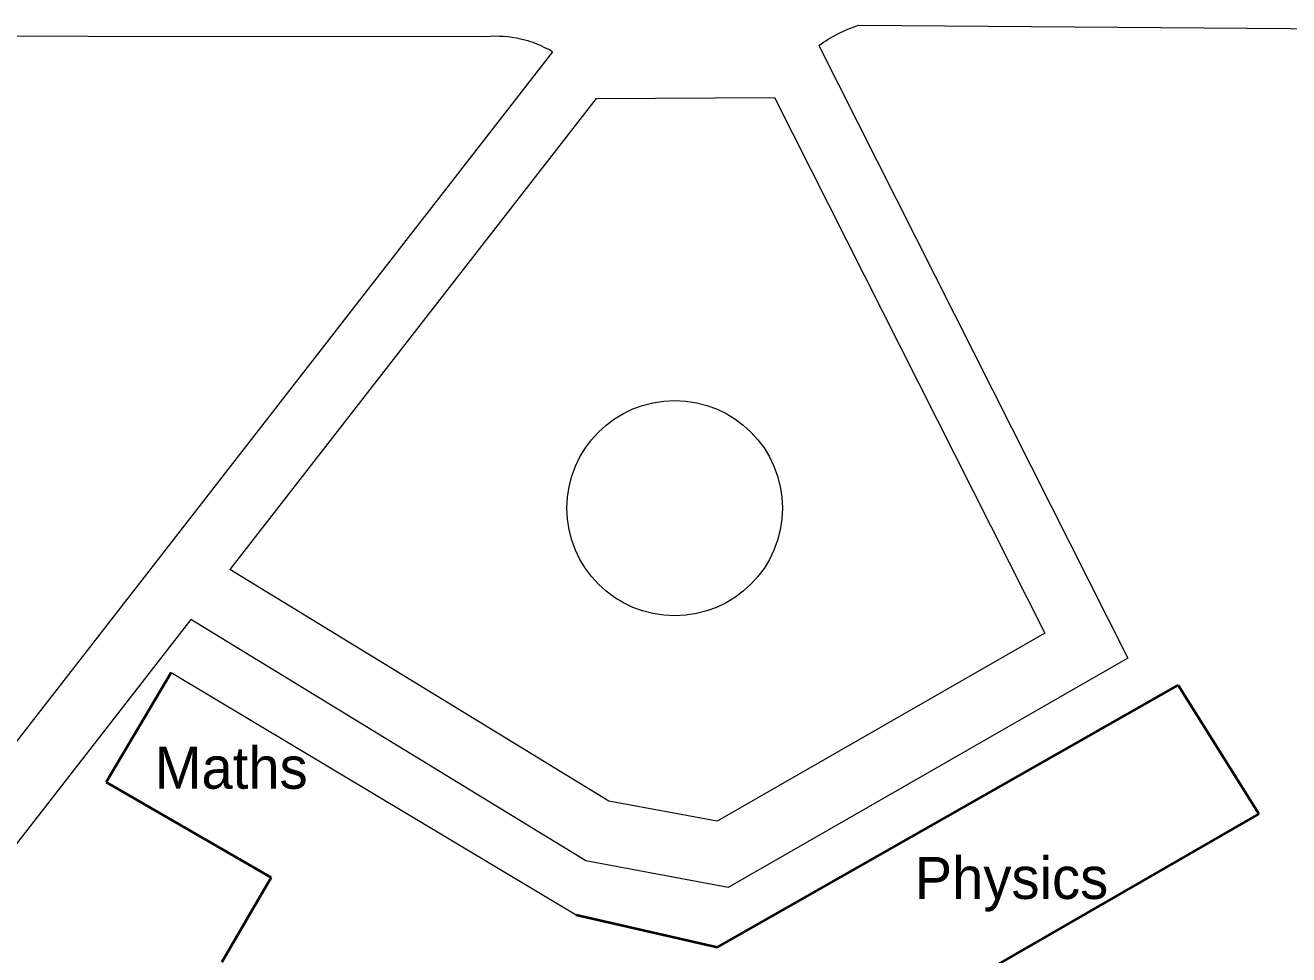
# Model space of a CAD drawing. Header units: millimetres. Extents: x -47 to 2833, y -462 to 688.
# Drawn here: x 2020.6 to 2080.7, y 302.3 to 346.6 of the extents above; entities that cross this region are included whole.
import ezdxf

# ---------------------------------------------------------------- set-up
doc = ezdxf.new("R2010")
doc.units = ezdxf.units.MM
doc.header["$LTSCALE"] = 0.1
doc.header["$MEASUREMENT"] = 0
doc.layers.add('BOUNDRY', color=140, linetype='Continuous', lineweight=18)
doc.layers.add('BUILT UP', color=1, linetype='Continuous', lineweight=35)
doc.layers.add('TXT', color=7, linetype='Continuous')
doc.styles.get("Standard").update_dxf_attribs({"font": 'GOTHIC.TTF'})

msp = doc.modelspace()

# ---------------------------------------------------------------- linework, layer by layer
at = {"layer": 'BOUNDRY', "color": 140}
for p, q in [((2045.70339, 345.29558), (2013.97019, 304.47087)), ((2058.37918, 345.59612), (2073.085, 316.41375)), ((2047.77166, 343.06807), (2030.3357, 320.63674)), ((2047.77166, 343.06807), (2056.2701, 343.11499)), ((2056.2701, 343.11499), (2069.12778, 317.60009)), ((2048.3736, 309.60527), (2030.3357, 320.63674)), ((2028.48299, 318.25324), (2016.37985, 302.68257)), ((2047.27906, 306.7581), (2028.48299, 318.25324)), ((2069.12778, 317.60009), (2053.53111, 308.63933)), ((2073.085, 316.41375), (2054.06629, 305.48693)), ((2027.54903, 315.73365), (2046.82785, 304.17951)), ((2053.53111, 308.63933), (2048.3736, 309.60527)), ((2054.06629, 305.48693), (2047.27906, 306.7581))]:
    msp.add_line(p, q, dxfattribs=at)
for points in [[(2058.37918, 345.59612, -0.07699117), (2060.25651, 346.55945), (2130.18013, 346.02454)], [(2045.70339, 345.29558, 0.15596663), (2042.54261, 346.01369), (2004.6359, 346.04433, 0.40169405), (1997.6191, 339.33336), (1997.334, 316.81721)]]:
    msp.add_lwpolyline(points, format="xyb", dxfattribs=at)
msp.add_circle((2051.51324, 323.55621), 5.12827, dxfattribs=at)
at = {"layer": 'BUILT UP', "color": 1}
for p, q in [((2024.44574, 310.50113), (2027.54903, 315.73365)), ((2053.55875, 302.64228), (2075.48227, 315.1323)), ((2075.48227, 315.1323), (2079.32555, 308.99784)), ((2032.30313, 305.96838), (2024.44574, 310.50113)), ((2079.32555, 308.99784), (2051.56735, 293.00373)), ((2029.95114, 301.92574), (2032.30313, 305.96838)), ((2046.82785, 304.17951), (2053.55875, 302.64228))]:
    msp.add_line(p, q, dxfattribs=at)

# ---------------------------------------------------------------- texts
at = {"layer": 'TXT'}
for s, p in [('Maths', (2026.75972, 310.1924)), ('Physics', (2062.93638, 304.94152))]:
    msp.add_text(s, height=2, dxfattribs=at).set_placement(p)

doc.saveas('drawing.dxf')
